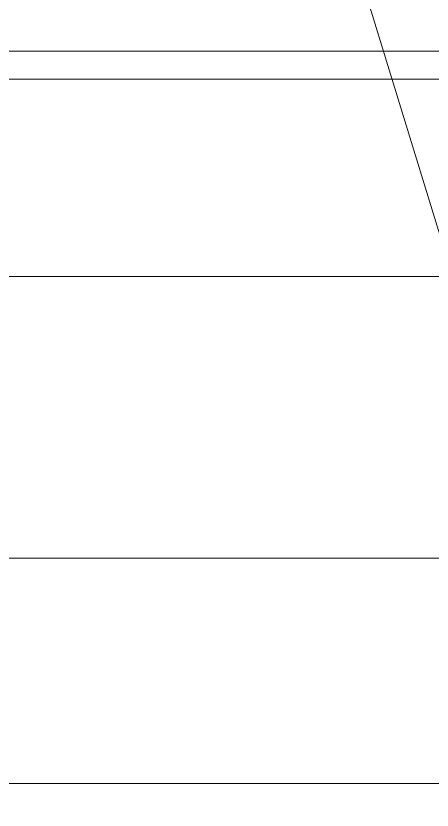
# Model space of a CAD drawing. Header units: millimetres. Extents: x -546 to 1681, y -650 to 1730.
# Drawn here: x 766.064 to 766.803, y 602.781 to 604.19 of the extents above; entities that cross this region are included whole.
import ezdxf

# ---------------------------------------------------------------- set-up
doc = ezdxf.new("R2010")
doc.units = ezdxf.units.MM

msp = doc.modelspace()

# ---------------------------------------------------------------- linework, layer by layer
at = {"color": 7, "lineweight": 0}
msp.add_lwpolyline([(764.0812, 612.7187), (775.5862, 575.2096)], dxfattribs=at)
at = {"color": 8, "lineweight": 0, "true_color": 0x7f7f7f}
for points in [[(765.4552, 604.1277), (768.2532, 604.1277)], [(767.9542, 604.0777), (765.7542, 604.0777)], [(768.2532, 603.7277), (765.4552, 603.7277)], [(765.4552, 603.2277), (768.2532, 603.2277)], [(768.2532, 602.8277), (765.4552, 602.8277)]]:
    msp.add_lwpolyline(points, dxfattribs=at)

doc.saveas('drawing.dxf')
